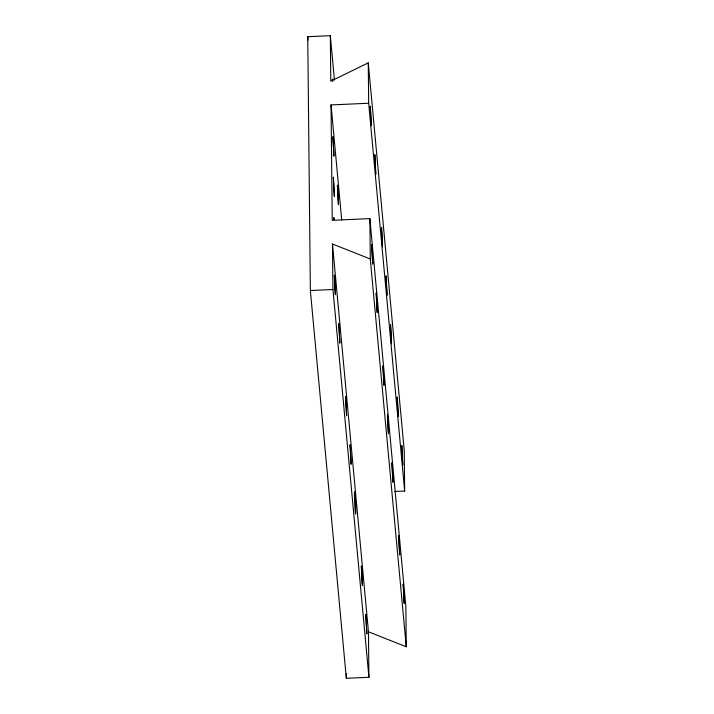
<?xml version="1.0" encoding="UTF-8"?>
<svg xmlns="http://www.w3.org/2000/svg" width="714" height="714" viewBox="0 0 714 714"><rect width="100%" height="100%" fill="white"/><g stroke="black" fill="none" stroke-linecap="round" stroke-linejoin="round"><path stroke-width="1.07" d="M332.287 80.753L332.403 79.022L332.795 81.28M333.715 219.189L333.831 217.467L334.223 219.725M394.69 491.473L404.651 491.027L404.24 450.65L368.263 62.868L330.796 81.191L330.323 35.7L307.743 36.709L310.358 290.518L346.335 678.3L368.915 677.291L368.451 631.801L332.474 244.018L370.289 258.995L406.257 646.777L368.451 631.801M406.257 646.777L405.847 606.4L369.87 218.618L332.233 220.287L331.037 104.922L368.683 103.244L404.651 491.027M310.358 290.518L332.947 289.509L368.915 677.291M330.323 35.7L334.438 80.022M331.037 104.922L341.729 220.144M307.743 36.709L308.046 40.029M368.263 62.868L368.683 103.244M369.87 218.618L370.289 258.995M346.281 673.846L346.335 678.3M332.474 244.018L332.947 289.509M332.92 137.258L333.929 156.223L333.001 136.704L332.92 137.258M333.34 177.634L334.348 196.6L333.411 177.081L333.34 177.634M334.348 275.702L335.366 294.668L334.429 275.149L334.348 275.702M337.419 185.729L338.427 204.695L337.49 185.176L337.419 185.729M338.847 324.174L339.855 343.139L338.918 323.62L338.847 324.174M345.594 396.877L346.602 415.843L345.665 396.332L345.594 396.877M350.083 445.357L351.101 464.323L350.163 444.804L350.083 445.357M370.263 106.734L371.28 125.7L370.343 106.19L370.263 106.734M371.691 245.179L372.708 264.144L371.771 244.625L371.691 245.179M374.761 155.215L375.778 174.18L374.841 154.661L374.761 155.215M361.329 566.532L362.346 585.498L361.409 565.988L361.329 566.532M376.189 293.65L377.206 312.616L376.269 293.106L376.189 293.65M365.827 615.013L366.835 633.978L365.898 614.459L365.827 615.013M381.508 227.918L382.517 246.883L381.579 227.373L381.508 227.918M382.936 366.362L383.945 385.328L383.016 365.809L382.936 366.362M386.006 276.389L387.015 295.355L386.078 275.845L386.006 276.389M387.434 414.834L388.443 433.8L387.506 414.281L387.434 414.834M390.504 324.87L391.513 343.836L390.576 324.317L390.504 324.87M391.932 463.306L392.941 482.271L392.004 462.761L391.932 463.306M397.243 397.573L398.26 416.539L397.323 397.029L397.243 397.573M398.671 536.018L399.688 554.983L398.751 535.464L398.671 536.018M401.741 446.054L402.758 465.01L401.821 445.5L401.741 446.054M403.169 584.489L404.186 603.455L403.249 583.936L403.169 584.489M354.465 495.9A11.103 0.446 87.5 0 0 355.536 513.955A11.103 0.446 87.5 0 0 355.385 499.247A11.103 0.446 87.5 0 0 354.465 495.9"/></g></svg>
